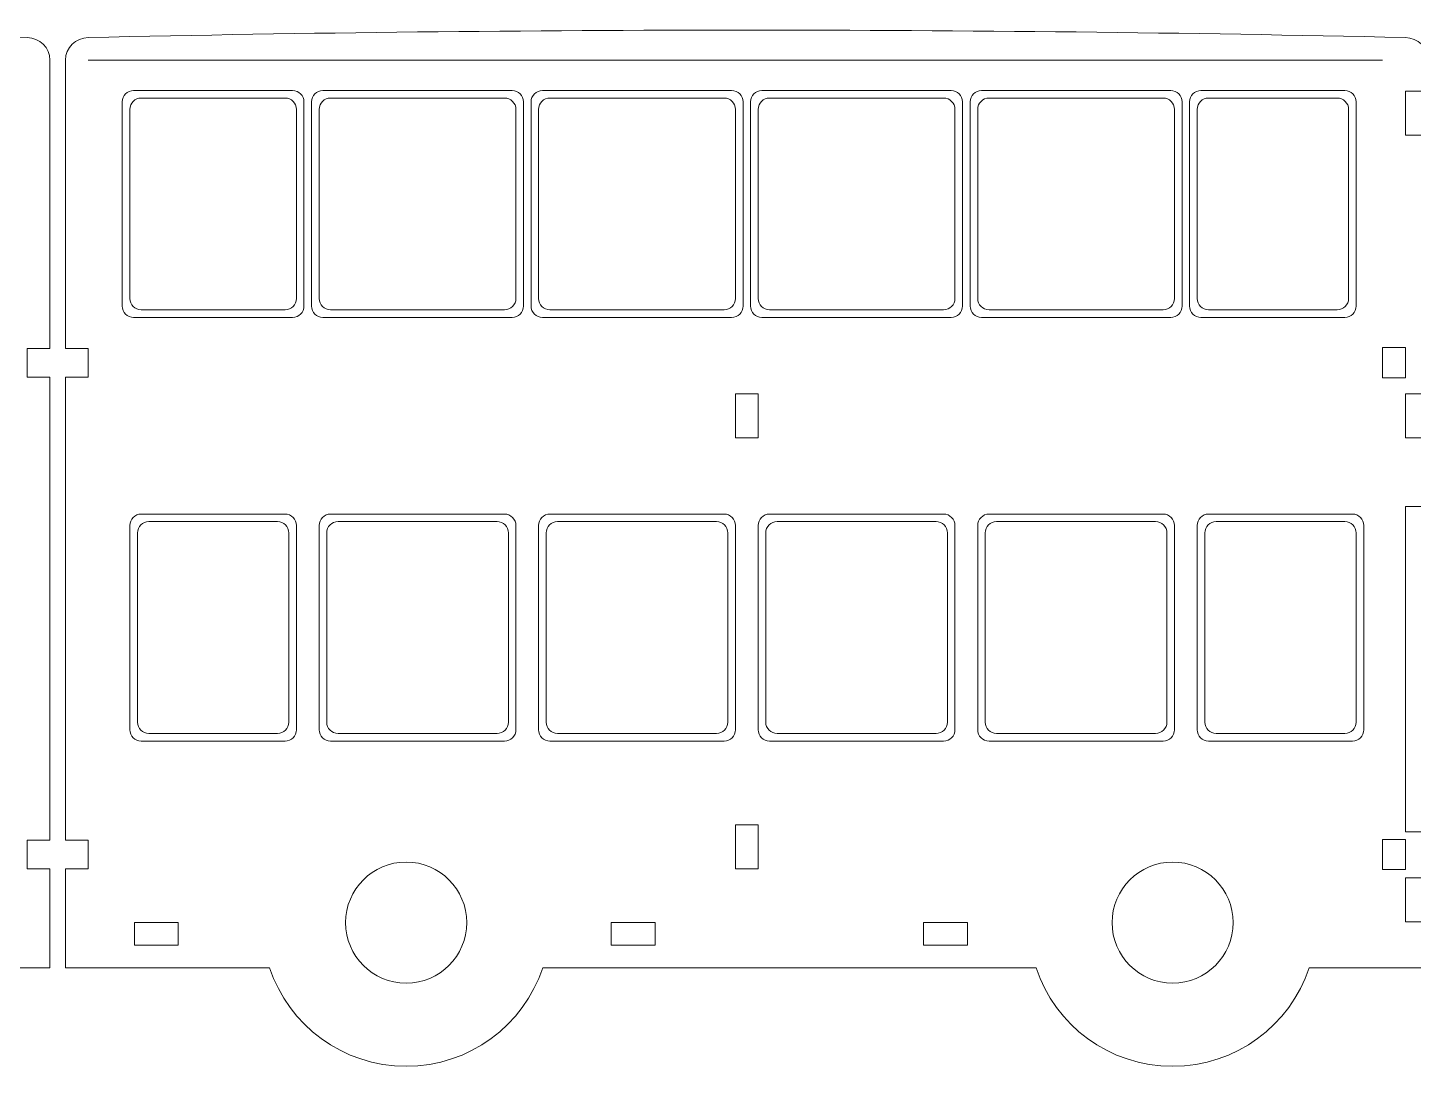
# Model space of a CAD drawing. Header units: centimetres. Extents: x -22.9 to 22.5, y -18.3 to 17.6.
# Drawn here: x -5.12 to 13.18, y -18.26 to -4.53 of the extents above; entities that cross this region are included whole.
import ezdxf

# ---------------------------------------------------------------- set-up
doc = ezdxf.new("R2010")
doc.units = ezdxf.units.CM
doc.header["$MEASUREMENT"] = 0
doc.layers.add('layer 1', color=7, linetype='Continuous')

msp = doc.modelspace()

# ---------------------------------------------------------------- linework, layer by layer
at = {"layer": 'layer 1', "color": 242, "lineweight": 9}
for centre in [(-0.11977, -16.36423), (10.00523, -16.36423)]:
    msp.add_ellipse(centre, major_axis=(0, 0.8), ratio=1, dxfattribs=at)
at = {"layer": 'layer 1', "color": 250, "lineweight": 9}
for points, knots in [([(-22.82631, -9.37426), (-22.82631, -9.37426), (-22.82631, -5.95425), (-22.82631, -5.95425), (-22.82631, -5.95425), (-22.82631, -5.95425), (-22.5263, -5.95425), (-22.5263, -5.95425), (-22.5263, -5.95425), (-22.5263, -5.95425), (-22.5263, -5.37425), (-22.5263, -5.37425), (-22.5263, -5.37425), (-22.5263, -5.37425), (-22.82631, -5.37425), (-22.82631, -5.37425), (-22.82631, -5.37425), (-22.82631, -5.37425), (-22.82631, -4.96425), (-22.82631, -4.96425), (-22.82631, -4.96425), (-22.82631, -4.79925), (-22.69125, -4.66793), (-22.52631, -4.66425), (-22.52631, -4.66425), (-16.72622, -4.53462), (-10.92638, -4.53463), (-5.12631, -4.66425), (-5.12631, -4.66425), (-4.96137, -4.66793), (-4.8263, -4.79929), (-4.8263, -4.96425), (-4.8263, -4.96425), (-4.8263, -4.96425), (-4.8263, -8.77426), (-4.8263, -8.77426), (-4.8263, -8.77426), (-4.8263, -8.77426), (-5.12631, -8.77426), (-5.12631, -8.77426), (-5.12631, -8.77426), (-5.12631, -8.77426), (-5.12631, -9.15426), (-5.12631, -9.15426), (-5.12631, -9.15426), (-5.12631, -9.15426), (-4.8263, -9.15426), (-4.8263, -9.15426), (-4.8263, -9.15426), (-4.8263, -9.15426), (-4.8263, -15.27424), (-4.8263, -15.27424), (-4.8263, -15.27424), (-4.8263, -15.27424), (-5.12631, -15.27424), (-5.12631, -15.27424), (-5.12631, -15.27424), (-5.12631, -15.27424), (-5.12631, -15.65424), (-5.12631, -15.65424), (-5.12631, -15.65424), (-5.12631, -15.65424), (-4.8263, -15.65424), (-4.8263, -15.65424), (-4.8263, -15.65424), (-4.8263, -15.65424), (-4.8263, -16.96424), (-4.8263, -16.96424), (-4.8263, -16.96424), (-4.8263, -16.96424), (-7.52297, -16.96424), (-7.52297, -16.96424), (-7.52297, -16.96424), (-7.77415, -17.71955), (-8.48662, -18.26423), (-9.32629, -18.26423), (-9.32629, -18.26423), (-10.16596, -18.26423), (-10.87843, -17.71955), (-11.12961, -16.96424), (-11.12961, -16.96424), (-11.12961, -16.96424), (-17.64797, -16.96424), (-17.64797, -16.96424), (-17.64797, -16.96424), (-17.89915, -17.71955), (-18.61162, -18.26423), (-19.45129, -18.26423), (-19.45129, -18.26423), (-20.29096, -18.26423), (-21.00343, -17.71955), (-21.25461, -16.96424), (-21.25461, -16.96424), (-21.25461, -16.96424), (-22.82631, -16.96424), (-22.82631, -16.96424), (-22.82631, -16.96424), (-22.8813, -16.96424), (-22.92631, -16.91924), (-22.92631, -16.86424), (-22.92631, -16.86424), (-22.92631, -16.86424), (-22.92631, -16.46424), (-22.92631, -16.46424), (-22.92631, -16.46424), (-22.92631, -16.40924), (-22.88131, -16.35424), (-22.82631, -16.35424), (-22.82631, -16.35424), (-22.82631, -16.35424), (-22.5263, -16.35424), (-22.5263, -16.35424), (-22.5263, -16.35424), (-22.5263, -16.35424), (-22.5263, -15.77424), (-22.5263, -15.77424), (-22.5263, -15.77424), (-22.5263, -15.77424), (-22.82631, -15.77424), (-22.82631, -15.77424), (-22.82631, -15.77424), (-22.8813, -15.77424), (-22.9263, -15.71924), (-22.9263, -15.66424), (-22.9263, -15.66424), (-22.9263, -15.66424), (-22.9263, -15.26424), (-22.9263, -15.26424), (-22.9263, -15.26424), (-22.9263, -15.20924), (-22.8813, -15.16424), (-22.8263, -15.16424), (-22.8263, -15.16424), (-22.8263, -15.16424), (-22.5263, -15.16424), (-22.5263, -15.16424), (-22.5263, -15.16424), (-22.5263, -15.16424), (-22.5263, -10.86426), (-22.5263, -10.86426), (-22.5263, -10.86426), (-22.5263, -10.86426), (-22.82631, -10.86426), (-22.82631, -10.86426), (-22.82631, -10.86426), (-22.82631, -10.86426), (-22.82631, -9.95426), (-22.82631, -9.95426), (-22.82631, -9.95426), (-22.82631, -9.95426), (-22.5263, -9.95426), (-22.5263, -9.95426), (-22.5263, -9.95426), (-22.5263, -9.95426), (-22.5263, -9.37426), (-22.5263, -9.37426), (-22.5263, -9.37426), (-22.5263, -9.37426), (-22.82631, -9.37426), (-22.82631, -9.37426)], [0, 0, 0, 0, 0.02439024, 0.02439024, 0.02439024, 0.02439024, 0.04878049, 0.04878049, 0.04878049, 0.04878049, 0.07317073, 0.07317073, 0.07317073, 0.07317073, 0.09756098, 0.09756098, 0.09756098, 0.09756098, 0.12195122, 0.12195122, 0.12195122, 0.12195122, 0.14634146, 0.14634146, 0.14634146, 0.14634146, 0.17073171, 0.17073171, 0.17073171, 0.17073171, 0.19512195, 0.19512195, 0.19512195, 0.19512195, 0.2195122, 0.2195122, 0.2195122, 0.2195122, 0.24390244, 0.24390244, 0.24390244, 0.24390244, 0.26829268, 0.26829268, 0.26829268, 0.26829268, 0.29268293, 0.29268293, 0.29268293, 0.29268293, 0.31707317, 0.31707317, 0.31707317, 0.31707317, 0.34146341, 0.34146341, 0.34146341, 0.34146341, 0.36585366, 0.36585366, 0.36585366, 0.36585366, 0.3902439, 0.3902439, 0.3902439, 0.3902439, 0.41463415, 0.41463415, 0.41463415, 0.41463415, 0.43902439, 0.43902439, 0.43902439, 0.43902439, 0.46341463, 0.46341463, 0.46341463, 0.46341463, 0.48780488, 0.48780488, 0.48780488, 0.48780488, 0.51219512, 0.51219512, 0.51219512, 0.51219512, 0.53658537, 0.53658537, 0.53658537, 0.53658537, 0.56097561, 0.56097561, 0.56097561, 0.56097561, 0.58536585, 0.58536585, 0.58536585, 0.58536585, 0.6097561, 0.6097561, 0.6097561, 0.6097561, 0.63414634, 0.63414634, 0.63414634, 0.63414634, 0.65853659, 0.65853659, 0.65853659, 0.65853659, 0.68292683, 0.68292683, 0.68292683, 0.68292683, 0.70731707, 0.70731707, 0.70731707, 0.70731707, 0.73170732, 0.73170732, 0.73170732, 0.73170732, 0.75609756, 0.75609756, 0.75609756, 0.75609756, 0.7804878, 0.7804878, 0.7804878, 0.7804878, 0.80487805, 0.80487805, 0.80487805, 0.80487805, 0.82926829, 0.82926829, 0.82926829, 0.82926829, 0.85365854, 0.85365854, 0.85365854, 0.85365854, 0.87804878, 0.87804878, 0.87804878, 0.87804878, 0.90243902, 0.90243902, 0.90243902, 0.90243902, 0.92682927, 0.92682927, 0.92682927, 0.92682927, 0.95121951, 0.95121951, 0.95121951, 0.95121951, 1, 1, 1, 1]), ([(13.38025, -9.37426), (13.38025, -9.37426), (13.38025, -5.95425), (13.38025, -5.95425), (13.38025, -5.95425), (13.38025, -5.95425), (13.08024, -5.95425), (13.08024, -5.95425), (13.08024, -5.95425), (13.08024, -5.95425), (13.08024, -5.37425), (13.08024, -5.37425), (13.08024, -5.37425), (13.08024, -5.37425), (13.38025, -5.37425), (13.38025, -5.37425), (13.38025, -5.37425), (13.38025, -5.37425), (13.38025, -4.96425), (13.38025, -4.96425), (13.38025, -4.96425), (13.38025, -4.79925), (13.24519, -4.66793), (13.08025, -4.66425), (13.08025, -4.66425), (7.28016, -4.53462), (1.48032, -4.53463), (-4.31975, -4.66425), (-4.31975, -4.66425), (-4.48469, -4.66793), (-4.61976, -4.79929), (-4.61976, -4.96425), (-4.61976, -4.96425), (-4.61976, -4.96425), (-4.61976, -8.77426), (-4.61976, -8.77426), (-4.61976, -8.77426), (-4.61976, -8.77426), (-4.31975, -8.77426), (-4.31975, -8.77426), (-4.31975, -8.77426), (-4.31975, -8.77426), (-4.31975, -9.15426), (-4.31975, -9.15426), (-4.31975, -9.15426), (-4.31975, -9.15426), (-4.61976, -9.15426), (-4.61976, -9.15426), (-4.61976, -9.15426), (-4.61976, -9.15426), (-4.61976, -15.27424), (-4.61976, -15.27424), (-4.61976, -15.27424), (-4.61976, -15.27424), (-4.31975, -15.27424), (-4.31975, -15.27424), (-4.31975, -15.27424), (-4.31975, -15.27424), (-4.31975, -15.65424), (-4.31975, -15.65424), (-4.31975, -15.65424), (-4.31975, -15.65424), (-4.61976, -15.65424), (-4.61976, -15.65424), (-4.61976, -15.65424), (-4.61976, -15.65424), (-4.61976, -16.96424), (-4.61976, -16.96424), (-4.61976, -16.96424), (-4.61976, -16.96424), (-1.92309, -16.96424), (-1.92309, -16.96424), (-1.92309, -16.96424), (-1.67191, -17.71955), (-0.95944, -18.26423), (-0.11977, -18.26423), (-0.11977, -18.26423), (0.7199, -18.26423), (1.43237, -17.71955), (1.68355, -16.96424), (1.68355, -16.96424), (1.68355, -16.96424), (8.20191, -16.96424), (8.20191, -16.96424), (8.20191, -16.96424), (8.45309, -17.71955), (9.16556, -18.26423), (10.00523, -18.26423), (10.00523, -18.26423), (10.8449, -18.26423), (11.55737, -17.71955), (11.80855, -16.96424), (11.80855, -16.96424), (11.80855, -16.96424), (13.38025, -16.96424), (13.38025, -16.96424), (13.38025, -16.96424), (13.43524, -16.96424), (13.48025, -16.91924), (13.48025, -16.86424), (13.48025, -16.86424), (13.48025, -16.86424), (13.48025, -16.46424), (13.48025, -16.46424), (13.48025, -16.46424), (13.48025, -16.40924), (13.43525, -16.35424), (13.38025, -16.35424), (13.38025, -16.35424), (13.38025, -16.35424), (13.08024, -16.35424), (13.08024, -16.35424), (13.08024, -16.35424), (13.08024, -16.35424), (13.08024, -15.77424), (13.08024, -15.77424), (13.08024, -15.77424), (13.08024, -15.77424), (13.38025, -15.77424), (13.38025, -15.77424), (13.38025, -15.77424), (13.43524, -15.77424), (13.48024, -15.71924), (13.48024, -15.66424), (13.48024, -15.66424), (13.48024, -15.66424), (13.48024, -15.26424), (13.48024, -15.26424), (13.48024, -15.26424), (13.48024, -15.20924), (13.43524, -15.16424), (13.38024, -15.16424), (13.38024, -15.16424), (13.38024, -15.16424), (13.08024, -15.16424), (13.08024, -15.16424), (13.08024, -15.16424), (13.08024, -15.16424), (13.08024, -10.86426), (13.08024, -10.86426), (13.08024, -10.86426), (13.08024, -10.86426), (13.38025, -10.86426), (13.38025, -10.86426), (13.38025, -10.86426), (13.38025, -10.86426), (13.38025, -9.95426), (13.38025, -9.95426), (13.38025, -9.95426), (13.38025, -9.95426), (13.08024, -9.95426), (13.08024, -9.95426), (13.08024, -9.95426), (13.08024, -9.95426), (13.08024, -9.37426), (13.08024, -9.37426), (13.08024, -9.37426), (13.08024, -9.37426), (13.38025, -9.37426), (13.38025, -9.37426)], [0, 0, 0, 0, 0.02439024, 0.02439024, 0.02439024, 0.02439024, 0.04878049, 0.04878049, 0.04878049, 0.04878049, 0.07317073, 0.07317073, 0.07317073, 0.07317073, 0.09756098, 0.09756098, 0.09756098, 0.09756098, 0.12195122, 0.12195122, 0.12195122, 0.12195122, 0.14634146, 0.14634146, 0.14634146, 0.14634146, 0.17073171, 0.17073171, 0.17073171, 0.17073171, 0.19512195, 0.19512195, 0.19512195, 0.19512195, 0.2195122, 0.2195122, 0.2195122, 0.2195122, 0.24390244, 0.24390244, 0.24390244, 0.24390244, 0.26829268, 0.26829268, 0.26829268, 0.26829268, 0.29268293, 0.29268293, 0.29268293, 0.29268293, 0.31707317, 0.31707317, 0.31707317, 0.31707317, 0.34146341, 0.34146341, 0.34146341, 0.34146341, 0.36585366, 0.36585366, 0.36585366, 0.36585366, 0.3902439, 0.3902439, 0.3902439, 0.3902439, 0.41463415, 0.41463415, 0.41463415, 0.41463415, 0.43902439, 0.43902439, 0.43902439, 0.43902439, 0.46341463, 0.46341463, 0.46341463, 0.46341463, 0.48780488, 0.48780488, 0.48780488, 0.48780488, 0.51219512, 0.51219512, 0.51219512, 0.51219512, 0.53658537, 0.53658537, 0.53658537, 0.53658537, 0.56097561, 0.56097561, 0.56097561, 0.56097561, 0.58536585, 0.58536585, 0.58536585, 0.58536585, 0.6097561, 0.6097561, 0.6097561, 0.6097561, 0.63414634, 0.63414634, 0.63414634, 0.63414634, 0.65853659, 0.65853659, 0.65853659, 0.65853659, 0.68292683, 0.68292683, 0.68292683, 0.68292683, 0.70731707, 0.70731707, 0.70731707, 0.70731707, 0.73170732, 0.73170732, 0.73170732, 0.73170732, 0.75609756, 0.75609756, 0.75609756, 0.75609756, 0.7804878, 0.7804878, 0.7804878, 0.7804878, 0.80487805, 0.80487805, 0.80487805, 0.80487805, 0.82926829, 0.82926829, 0.82926829, 0.82926829, 0.85365854, 0.85365854, 0.85365854, 0.85365854, 0.87804878, 0.87804878, 0.87804878, 0.87804878, 0.90243902, 0.90243902, 0.90243902, 0.90243902, 0.92682927, 0.92682927, 0.92682927, 0.92682927, 0.95121951, 0.95121951, 0.95121951, 0.95121951, 1, 1, 1, 1]), ([(-1.71971, -5.46426), (-1.71971, -5.46426), (-3.6197, -5.46426), (-3.6197, -5.46426), (-3.6197, -5.46426), (-3.7022, -5.46426), (-3.7697, -5.53176), (-3.7697, -5.61426), (-3.7697, -5.61426), (-3.7697, -5.61426), (-3.7697, -8.11425), (-3.7697, -8.11425), (-3.7697, -8.11425), (-3.7697, -8.19675), (-3.7022, -8.26425), (-3.6197, -8.26425), (-3.6197, -8.26425), (-3.6197, -8.26425), (-1.71971, -8.26425), (-1.71971, -8.26425), (-1.71971, -8.26425), (-1.63721, -8.26425), (-1.56971, -8.19675), (-1.56971, -8.11425), (-1.56971, -8.11425), (-1.56971, -8.11425), (-1.56971, -5.61426), (-1.56971, -5.61426), (-1.56971, -5.61426), (-1.56971, -5.53176), (-1.63721, -5.46426), (-1.71971, -5.46426)], [0, 0, 0, 0, 0.11111111, 0.11111111, 0.11111111, 0.11111111, 0.22222222, 0.22222222, 0.22222222, 0.22222222, 0.33333333, 0.33333333, 0.33333333, 0.33333333, 0.44444444, 0.44444444, 0.44444444, 0.44444444, 0.55555556, 0.55555556, 0.55555556, 0.55555556, 0.66666667, 0.66666667, 0.66666667, 0.66666667, 0.77777778, 0.77777778, 0.77777778, 0.77777778, 1, 1, 1, 1]), ([(1.18025, -5.46426), (1.18025, -5.46426), (-1.1197, -5.46426), (-1.1197, -5.46426), (-1.1197, -5.46426), (-1.2022, -5.46426), (-1.2697, -5.53176), (-1.2697, -5.61426), (-1.2697, -5.61426), (-1.2697, -5.61426), (-1.2697, -8.11425), (-1.2697, -8.11425), (-1.2697, -8.11425), (-1.2697, -8.19675), (-1.2022, -8.26425), (-1.1197, -8.26425), (-1.1197, -8.26425), (-1.1197, -8.26425), (1.18025, -8.26425), (1.18025, -8.26425), (1.18025, -8.26425), (1.26275, -8.26425), (1.33025, -8.19675), (1.33025, -8.11425), (1.33025, -8.11425), (1.33025, -8.11425), (1.33025, -5.61426), (1.33025, -5.61426), (1.33025, -5.61426), (1.33025, -5.53176), (1.26275, -5.46426), (1.18025, -5.46426)], [0, 0, 0, 0, 0.11111111, 0.11111111, 0.11111111, 0.11111111, 0.22222222, 0.22222222, 0.22222222, 0.22222222, 0.33333333, 0.33333333, 0.33333333, 0.33333333, 0.44444444, 0.44444444, 0.44444444, 0.44444444, 0.55555556, 0.55555556, 0.55555556, 0.55555556, 0.66666667, 0.66666667, 0.66666667, 0.66666667, 0.77777778, 0.77777778, 0.77777778, 0.77777778, 1, 1, 1, 1]), ([(4.08021, -5.46426), (4.08021, -5.46426), (1.78026, -5.46426), (1.78026, -5.46426), (1.78026, -5.46426), (1.69776, -5.46426), (1.63026, -5.53176), (1.63026, -5.61426), (1.63026, -5.61426), (1.63026, -5.61426), (1.63026, -8.11425), (1.63026, -8.11425), (1.63026, -8.11425), (1.63026, -8.19675), (1.69776, -8.26425), (1.78026, -8.26425), (1.78026, -8.26425), (1.78026, -8.26425), (4.08021, -8.26425), (4.08021, -8.26425), (4.08021, -8.26425), (4.16271, -8.26425), (4.23021, -8.19675), (4.23021, -8.11425), (4.23021, -8.11425), (4.23021, -8.11425), (4.23021, -5.61426), (4.23021, -5.61426), (4.23021, -5.61426), (4.23021, -5.53176), (4.16271, -5.46426), (4.08021, -5.46426)], [0, 0, 0, 0, 0.11111111, 0.11111111, 0.11111111, 0.11111111, 0.22222222, 0.22222222, 0.22222222, 0.22222222, 0.33333333, 0.33333333, 0.33333333, 0.33333333, 0.44444444, 0.44444444, 0.44444444, 0.44444444, 0.55555556, 0.55555556, 0.55555556, 0.55555556, 0.66666667, 0.66666667, 0.66666667, 0.66666667, 0.77777778, 0.77777778, 0.77777778, 0.77777778, 1, 1, 1, 1]), ([(6.98017, -5.46426), (6.98017, -5.46426), (4.68022, -5.46426), (4.68022, -5.46426), (4.68022, -5.46426), (4.59772, -5.46426), (4.53022, -5.53176), (4.53022, -5.61426), (4.53022, -5.61426), (4.53022, -5.61426), (4.53022, -8.11425), (4.53022, -8.11425), (4.53022, -8.11425), (4.53022, -8.19675), (4.59772, -8.26425), (4.68022, -8.26425), (4.68022, -8.26425), (4.68022, -8.26425), (6.98017, -8.26425), (6.98017, -8.26425), (6.98017, -8.26425), (7.06267, -8.26425), (7.13017, -8.19675), (7.13017, -8.11425), (7.13017, -8.11425), (7.13017, -8.11425), (7.13017, -5.61426), (7.13017, -5.61426), (7.13017, -5.61426), (7.13017, -5.53176), (7.06267, -5.46426), (6.98017, -5.46426)], [0, 0, 0, 0, 0.11111111, 0.11111111, 0.11111111, 0.11111111, 0.22222222, 0.22222222, 0.22222222, 0.22222222, 0.33333333, 0.33333333, 0.33333333, 0.33333333, 0.44444444, 0.44444444, 0.44444444, 0.44444444, 0.55555556, 0.55555556, 0.55555556, 0.55555556, 0.66666667, 0.66666667, 0.66666667, 0.66666667, 0.77777778, 0.77777778, 0.77777778, 0.77777778, 1, 1, 1, 1]), ([(9.88013, -5.46426), (9.88013, -5.46426), (7.58018, -5.46426), (7.58018, -5.46426), (7.58018, -5.46426), (7.49768, -5.46426), (7.43018, -5.53176), (7.43018, -5.61426), (7.43018, -5.61426), (7.43018, -5.61426), (7.43018, -8.11425), (7.43018, -8.11425), (7.43018, -8.11425), (7.43018, -8.19675), (7.49768, -8.26425), (7.58018, -8.26425), (7.58018, -8.26425), (7.58018, -8.26425), (9.88013, -8.26425), (9.88013, -8.26425), (9.88013, -8.26425), (9.96263, -8.26425), (10.03013, -8.19675), (10.03013, -8.11425), (10.03013, -8.11425), (10.03013, -8.11425), (10.03013, -5.61426), (10.03013, -5.61426), (10.03013, -5.61426), (10.03013, -5.53176), (9.96263, -5.46426), (9.88013, -5.46426)], [0, 0, 0, 0, 0.11111111, 0.11111111, 0.11111111, 0.11111111, 0.22222222, 0.22222222, 0.22222222, 0.22222222, 0.33333333, 0.33333333, 0.33333333, 0.33333333, 0.44444444, 0.44444444, 0.44444444, 0.44444444, 0.55555556, 0.55555556, 0.55555556, 0.55555556, 0.66666667, 0.66666667, 0.66666667, 0.66666667, 0.77777778, 0.77777778, 0.77777778, 0.77777778, 1, 1, 1, 1]), ([(10.48015, -5.46426), (10.48015, -5.46426), (12.18014, -5.46426), (12.18014, -5.46426), (12.18014, -5.46426), (12.26264, -5.46426), (12.33014, -5.53176), (12.33014, -5.61426), (12.33014, -5.61426), (12.33014, -5.61426), (12.33014, -8.11425), (12.33014, -8.11425), (12.33014, -8.11425), (12.33014, -8.19675), (12.26264, -8.26425), (12.18014, -8.26425), (12.18014, -8.26425), (12.18014, -8.26425), (10.48015, -8.26425), (10.48015, -8.26425), (10.48015, -8.26425), (10.39765, -8.26425), (10.33015, -8.19675), (10.33015, -8.11425), (10.33015, -8.11425), (10.33015, -8.11425), (10.33015, -5.61426), (10.33015, -5.61426), (10.33015, -5.61426), (10.33015, -5.53176), (10.39765, -5.46426), (10.48015, -5.46426)], [0, 0, 0, 0, 0.11111111, 0.11111111, 0.11111111, 0.11111111, 0.22222222, 0.22222222, 0.22222222, 0.22222222, 0.33333333, 0.33333333, 0.33333333, 0.33333333, 0.44444444, 0.44444444, 0.44444444, 0.44444444, 0.55555556, 0.55555556, 0.55555556, 0.55555556, 0.66666667, 0.66666667, 0.66666667, 0.66666667, 0.77777778, 0.77777778, 0.77777778, 0.77777778, 1, 1, 1, 1]), ([(13.08024, -9.16426), (13.08024, -9.16426), (13.08024, -8.76426), (13.08024, -8.76426), (13.08024, -8.76426), (13.08024, -8.76426), (12.78023, -8.76426), (12.78023, -8.76426), (12.78023, -8.76426), (12.78023, -8.76426), (12.78023, -9.16426), (12.78023, -9.16426), (12.78023, -9.16426), (12.78023, -9.16426), (13.08024, -9.16426), (13.08024, -9.16426)], [0, 0, 0, 0, 0.2, 0.2, 0.2, 0.2, 0.4, 0.4, 0.4, 0.4, 0.6, 0.6, 0.6, 0.6, 1, 1, 1, 1]), ([(4.53024, -9.95426), (4.53024, -9.95426), (4.53024, -9.37426), (4.53024, -9.37426), (4.53024, -9.37426), (4.53024, -9.37426), (4.23023, -9.37426), (4.23023, -9.37426), (4.23023, -9.37426), (4.23023, -9.37426), (4.23023, -9.95426), (4.23023, -9.95426), (4.23023, -9.95426), (4.23023, -9.95426), (4.53024, -9.95426), (4.53024, -9.95426)], [0, 0, 0, 0, 0.2, 0.2, 0.2, 0.2, 0.4, 0.4, 0.4, 0.4, 0.6, 0.6, 0.6, 0.6, 1, 1, 1, 1]), ([(10.48023, -10.96426), (10.48023, -10.96426), (12.38024, -10.96426), (12.38024, -10.96426), (12.38024, -10.96426), (12.46274, -10.96426), (12.53024, -11.03176), (12.53024, -11.11426), (12.53024, -11.11426), (12.53024, -11.11426), (12.53024, -13.81424), (12.53024, -13.81424), (12.53024, -13.81424), (12.53024, -13.89674), (12.46274, -13.96424), (12.38024, -13.96424), (12.38024, -13.96424), (12.38024, -13.96424), (10.48023, -13.96424), (10.48023, -13.96424), (10.48023, -13.96424), (10.39773, -13.96424), (10.33023, -13.89674), (10.33023, -13.81424), (10.33023, -13.81424), (10.33023, -13.81424), (10.33023, -11.11426), (10.33023, -11.11426), (10.33023, -11.11426), (10.33023, -11.03176), (10.39773, -10.96426), (10.48023, -10.96426)], [0, 0, 0, 0, 0.11111111, 0.11111111, 0.11111111, 0.11111111, 0.22222222, 0.22222222, 0.22222222, 0.22222222, 0.33333333, 0.33333333, 0.33333333, 0.33333333, 0.44444444, 0.44444444, 0.44444444, 0.44444444, 0.55555556, 0.55555556, 0.55555556, 0.55555556, 0.66666667, 0.66666667, 0.66666667, 0.66666667, 0.77777778, 0.77777778, 0.77777778, 0.77777778, 1, 1, 1, 1]), ([(-3.51975, -11.06426), (-3.51975, -11.06426), (-1.81975, -11.06426), (-1.81975, -11.06426), (-1.81975, -11.06426), (-1.73725, -11.06426), (-1.66975, -11.13176), (-1.66975, -11.21426), (-1.66975, -11.21426), (-1.66975, -11.21426), (-1.66975, -13.71424), (-1.66975, -13.71424), (-1.66975, -13.71424), (-1.66975, -13.79674), (-1.73725, -13.86424), (-1.81975, -13.86424), (-1.81975, -13.86424), (-1.81975, -13.86424), (-3.51975, -13.86424), (-3.51975, -13.86424), (-3.51975, -13.86424), (-3.60225, -13.86424), (-3.66975, -13.79674), (-3.66975, -13.71424), (-3.66975, -13.71424), (-3.66975, -13.71424), (-3.66975, -11.21426), (-3.66975, -11.21426), (-3.66975, -11.21426), (-3.66975, -11.13176), (-3.60225, -11.06426), (-3.51975, -11.06426)], [0, 0, 0, 0, 0.11111111, 0.11111111, 0.11111111, 0.11111111, 0.22222222, 0.22222222, 0.22222222, 0.22222222, 0.33333333, 0.33333333, 0.33333333, 0.33333333, 0.44444444, 0.44444444, 0.44444444, 0.44444444, 0.55555556, 0.55555556, 0.55555556, 0.55555556, 0.66666667, 0.66666667, 0.66666667, 0.66666667, 0.77777778, 0.77777778, 0.77777778, 0.77777778, 1, 1, 1, 1]), ([(1.08025, -11.06426), (1.08025, -11.06426), (-1.01976, -11.06426), (-1.01976, -11.06426), (-1.01976, -11.06426), (-1.10226, -11.06426), (-1.16976, -11.13176), (-1.16976, -11.21426), (-1.16976, -11.21426), (-1.16976, -11.21426), (-1.16976, -13.71424), (-1.16976, -13.71424), (-1.16976, -13.71424), (-1.16976, -13.79674), (-1.10226, -13.86424), (-1.01976, -13.86424), (-1.01976, -13.86424), (-1.01976, -13.86424), (1.08025, -13.86424), (1.08025, -13.86424), (1.08025, -13.86424), (1.16275, -13.86424), (1.23025, -13.79674), (1.23025, -13.71424), (1.23025, -13.71424), (1.23025, -13.71424), (1.23025, -11.21426), (1.23025, -11.21426), (1.23025, -11.21426), (1.23025, -11.13176), (1.16275, -11.06426), (1.08025, -11.06426)], [0, 0, 0, 0, 0.11111111, 0.11111111, 0.11111111, 0.11111111, 0.22222222, 0.22222222, 0.22222222, 0.22222222, 0.33333333, 0.33333333, 0.33333333, 0.33333333, 0.44444444, 0.44444444, 0.44444444, 0.44444444, 0.55555556, 0.55555556, 0.55555556, 0.55555556, 0.66666667, 0.66666667, 0.66666667, 0.66666667, 0.77777778, 0.77777778, 0.77777778, 0.77777778, 1, 1, 1, 1]), ([(3.98024, -11.06426), (3.98024, -11.06426), (1.88024, -11.06426), (1.88024, -11.06426), (1.88024, -11.06426), (1.79774, -11.06426), (1.73024, -11.13176), (1.73024, -11.21426), (1.73024, -11.21426), (1.73024, -11.21426), (1.73024, -13.71425), (1.73024, -13.71425), (1.73024, -13.71425), (1.73024, -13.79675), (1.79774, -13.86425), (1.88024, -13.86425), (1.88024, -13.86425), (1.88024, -13.86425), (3.98024, -13.86425), (3.98024, -13.86425), (3.98024, -13.86425), (4.06274, -13.86425), (4.13024, -13.79675), (4.13024, -13.71425), (4.13024, -13.71425), (4.13024, -13.71425), (4.13024, -11.21426), (4.13024, -11.21426), (4.13024, -11.21426), (4.13024, -11.13176), (4.06274, -11.06426), (3.98024, -11.06426)], [0, 0, 0, 0, 0.11111111, 0.11111111, 0.11111111, 0.11111111, 0.22222222, 0.22222222, 0.22222222, 0.22222222, 0.33333333, 0.33333333, 0.33333333, 0.33333333, 0.44444444, 0.44444444, 0.44444444, 0.44444444, 0.55555556, 0.55555556, 0.55555556, 0.55555556, 0.66666667, 0.66666667, 0.66666667, 0.66666667, 0.77777778, 0.77777778, 0.77777778, 0.77777778, 1, 1, 1, 1]), ([(4.78024, -11.06426), (4.78024, -11.06426), (6.88024, -11.06426), (6.88024, -11.06426), (6.88024, -11.06426), (6.96274, -11.06426), (7.03024, -11.13176), (7.03024, -11.21426), (7.03024, -11.21426), (7.03024, -11.21426), (7.03024, -13.71424), (7.03024, -13.71424), (7.03024, -13.71424), (7.03024, -13.79674), (6.96274, -13.86424), (6.88024, -13.86424), (6.88024, -13.86424), (6.88024, -13.86424), (4.78024, -13.86424), (4.78024, -13.86424), (4.78024, -13.86424), (4.69774, -13.86424), (4.63024, -13.79674), (4.63024, -13.71424), (4.63024, -13.71424), (4.63024, -13.71424), (4.63024, -11.21426), (4.63024, -11.21426), (4.63024, -11.21426), (4.63024, -11.13176), (4.69774, -11.06426), (4.78024, -11.06426)], [0, 0, 0, 0, 0.11111111, 0.11111111, 0.11111111, 0.11111111, 0.22222222, 0.22222222, 0.22222222, 0.22222222, 0.33333333, 0.33333333, 0.33333333, 0.33333333, 0.44444444, 0.44444444, 0.44444444, 0.44444444, 0.55555556, 0.55555556, 0.55555556, 0.55555556, 0.66666667, 0.66666667, 0.66666667, 0.66666667, 0.77777778, 0.77777778, 0.77777778, 0.77777778, 1, 1, 1, 1]), ([(9.78024, -11.06426), (9.78024, -11.06426), (7.68024, -11.06426), (7.68024, -11.06426), (7.68024, -11.06426), (7.59774, -11.06426), (7.53024, -11.13176), (7.53024, -11.21426), (7.53024, -11.21426), (7.53024, -11.21426), (7.53024, -13.71424), (7.53024, -13.71424), (7.53024, -13.71424), (7.53024, -13.79674), (7.59774, -13.86424), (7.68024, -13.86424), (7.68024, -13.86424), (7.68024, -13.86424), (9.78024, -13.86424), (9.78024, -13.86424), (9.78024, -13.86424), (9.86274, -13.86424), (9.93024, -13.79674), (9.93024, -13.71424), (9.93024, -13.71424), (9.93024, -13.71424), (9.93024, -11.21426), (9.93024, -11.21426), (9.93024, -11.21426), (9.93024, -11.13176), (9.86274, -11.06426), (9.78024, -11.06426)], [0, 0, 0, 0, 0.11111111, 0.11111111, 0.11111111, 0.11111111, 0.22222222, 0.22222222, 0.22222222, 0.22222222, 0.33333333, 0.33333333, 0.33333333, 0.33333333, 0.44444444, 0.44444444, 0.44444444, 0.44444444, 0.55555556, 0.55555556, 0.55555556, 0.55555556, 0.66666667, 0.66666667, 0.66666667, 0.66666667, 0.77777778, 0.77777778, 0.77777778, 0.77777778, 1, 1, 1, 1]), ([(12.28024, -11.06426), (12.28024, -11.06426), (10.58023, -11.06426), (10.58023, -11.06426), (10.58023, -11.06426), (10.49773, -11.06426), (10.43023, -11.13176), (10.43023, -11.21426), (10.43023, -11.21426), (10.43023, -11.21426), (10.43023, -13.71424), (10.43023, -13.71424), (10.43023, -13.71424), (10.43023, -13.79674), (10.49773, -13.86424), (10.58023, -13.86424), (10.58023, -13.86424), (10.58023, -13.86424), (12.28024, -13.86424), (12.28024, -13.86424), (12.28024, -13.86424), (12.36274, -13.86424), (12.43024, -13.79674), (12.43024, -13.71424), (12.43024, -13.71424), (12.43024, -13.71424), (12.43024, -11.21426), (12.43024, -11.21426), (12.43024, -11.21426), (12.43024, -11.13176), (12.36274, -11.06426), (12.28024, -11.06426)], [0, 0, 0, 0, 0.11111111, 0.11111111, 0.11111111, 0.11111111, 0.22222222, 0.22222222, 0.22222222, 0.22222222, 0.33333333, 0.33333333, 0.33333333, 0.33333333, 0.44444444, 0.44444444, 0.44444444, 0.44444444, 0.55555556, 0.55555556, 0.55555556, 0.55555556, 0.66666667, 0.66666667, 0.66666667, 0.66666667, 0.77777778, 0.77777778, 0.77777778, 0.77777778, 1, 1, 1, 1]), ([(4.53024, -15.65425), (4.53024, -15.65425), (4.53024, -15.07425), (4.53024, -15.07425), (4.53024, -15.07425), (4.53024, -15.07425), (4.23023, -15.07425), (4.23023, -15.07425), (4.23023, -15.07425), (4.23023, -15.07425), (4.23023, -15.65425), (4.23023, -15.65425), (4.23023, -15.65425), (4.23023, -15.65425), (4.53024, -15.65425), (4.53024, -15.65425)], [0, 0, 0, 0, 0.2, 0.2, 0.2, 0.2, 0.4, 0.4, 0.4, 0.4, 0.6, 0.6, 0.6, 0.6, 1, 1, 1, 1]), ([(13.08024, -15.66424), (13.08024, -15.66424), (13.08024, -15.26424), (13.08024, -15.26424), (13.08024, -15.26424), (13.08024, -15.26424), (12.78023, -15.26424), (12.78023, -15.26424), (12.78023, -15.26424), (12.78023, -15.26424), (12.78023, -15.66424), (12.78023, -15.66424), (12.78023, -15.66424), (12.78023, -15.66424), (13.08024, -15.66424), (13.08024, -15.66424)], [0, 0, 0, 0, 0.2, 0.2, 0.2, 0.2, 0.4, 0.4, 0.4, 0.4, 0.6, 0.6, 0.6, 0.6, 1, 1, 1, 1]), ([(-3.12976, -16.36424), (-3.12976, -16.36424), (-3.70976, -16.36424), (-3.70976, -16.36424), (-3.70976, -16.36424), (-3.70976, -16.36424), (-3.70976, -16.66425), (-3.70976, -16.66425), (-3.70976, -16.66425), (-3.70976, -16.66425), (-3.12976, -16.66425), (-3.12976, -16.66425), (-3.12976, -16.66425), (-3.12976, -16.66425), (-3.12976, -16.36424), (-3.12976, -16.36424)], [0, 0, 0, 0, 0.2, 0.2, 0.2, 0.2, 0.4, 0.4, 0.4, 0.4, 0.6, 0.6, 0.6, 0.6, 1, 1, 1, 1]), ([(3.17024, -16.36424), (3.17024, -16.36424), (2.59024, -16.36424), (2.59024, -16.36424), (2.59024, -16.36424), (2.59024, -16.36424), (2.59024, -16.66425), (2.59024, -16.66425), (2.59024, -16.66425), (2.59024, -16.66425), (3.17024, -16.66425), (3.17024, -16.66425), (3.17024, -16.66425), (3.17024, -16.66425), (3.17024, -16.36424), (3.17024, -16.36424)], [0, 0, 0, 0, 0.2, 0.2, 0.2, 0.2, 0.4, 0.4, 0.4, 0.4, 0.6, 0.6, 0.6, 0.6, 1, 1, 1, 1]), ([(7.29524, -16.36424), (7.29524, -16.36424), (6.71524, -16.36424), (6.71524, -16.36424), (6.71524, -16.36424), (6.71524, -16.36424), (6.71524, -16.66425), (6.71524, -16.66425), (6.71524, -16.66425), (6.71524, -16.66425), (7.29524, -16.66425), (7.29524, -16.66425), (7.29524, -16.66425), (7.29524, -16.66425), (7.29524, -16.36424), (7.29524, -16.36424)], [0, 0, 0, 0, 0.2, 0.2, 0.2, 0.2, 0.4, 0.4, 0.4, 0.4, 0.6, 0.6, 0.6, 0.6, 1, 1, 1, 1])]:
    msp.add_open_spline(points, degree=3, knots=knots, dxfattribs=at)
at = {"layer": 'layer 1', "color": 242, "lineweight": 9}
msp.add_open_spline([(-4.31976, -4.96425), (-4.31976, -4.96425), (12.78023, -4.96425), (12.78023, -4.96425)], degree=3, dxfattribs=at)
for points in [[(-3.71971, -5.36426), (-3.71971, -5.36426), (-1.6197, -5.36426), (-1.6197, -5.36426), (-1.6197, -5.36426), (-1.5372, -5.36426), (-1.4697, -5.43176), (-1.4697, -5.51426), (-1.4697, -5.51426), (-1.4697, -5.51426), (-1.4697, -8.21425), (-1.4697, -8.21425), (-1.4697, -8.21425), (-1.4697, -8.29675), (-1.5372, -8.36425), (-1.6197, -8.36425), (-1.6197, -8.36425), (-1.6197, -8.36425), (-3.71971, -8.36425), (-3.71971, -8.36425), (-3.71971, -8.36425), (-3.80221, -8.36425), (-3.86971, -8.29675), (-3.86971, -8.21425), (-3.86971, -8.21425), (-3.86971, -8.21425), (-3.86971, -5.51426), (-3.86971, -5.51426), (-3.86971, -5.51426), (-3.86971, -5.43176), (-3.80221, -5.36426), (-3.71971, -5.36426)], [(-1.21972, -5.36426), (-1.21972, -5.36426), (1.28027, -5.36426), (1.28027, -5.36426), (1.28027, -5.36426), (1.36277, -5.36426), (1.43027, -5.43176), (1.43027, -5.51426), (1.43027, -5.51426), (1.43027, -5.51426), (1.43027, -8.21425), (1.43027, -8.21425), (1.43027, -8.21425), (1.43027, -8.29675), (1.36277, -8.36425), (1.28027, -8.36425), (1.28027, -8.36425), (1.28027, -8.36425), (-1.21972, -8.36425), (-1.21972, -8.36425), (-1.21972, -8.36425), (-1.30222, -8.36425), (-1.36972, -8.29675), (-1.36972, -8.21425), (-1.36972, -8.21425), (-1.36972, -8.21425), (-1.36972, -5.51426), (-1.36972, -5.51426), (-1.36972, -5.51426), (-1.36972, -5.43176), (-1.30222, -5.36426), (-1.21972, -5.36426)], [(1.68024, -5.36426), (1.68024, -5.36426), (4.18023, -5.36426), (4.18023, -5.36426), (4.18023, -5.36426), (4.26273, -5.36426), (4.33023, -5.43176), (4.33023, -5.51426), (4.33023, -5.51426), (4.33023, -5.51426), (4.33023, -8.21425), (4.33023, -8.21425), (4.33023, -8.21425), (4.33023, -8.29675), (4.26273, -8.36425), (4.18023, -8.36425), (4.18023, -8.36425), (4.18023, -8.36425), (1.68024, -8.36425), (1.68024, -8.36425), (1.68024, -8.36425), (1.59774, -8.36425), (1.53024, -8.29675), (1.53024, -8.21425), (1.53024, -8.21425), (1.53024, -8.21425), (1.53024, -5.51426), (1.53024, -5.51426), (1.53024, -5.51426), (1.53024, -5.43176), (1.59774, -5.36426), (1.68024, -5.36426)], [(4.5802, -5.36426), (4.5802, -5.36426), (7.08019, -5.36426), (7.08019, -5.36426), (7.08019, -5.36426), (7.16269, -5.36426), (7.23019, -5.43176), (7.23019, -5.51426), (7.23019, -5.51426), (7.23019, -5.51426), (7.23019, -8.21425), (7.23019, -8.21425), (7.23019, -8.21425), (7.23019, -8.29675), (7.16269, -8.36425), (7.08019, -8.36425), (7.08019, -8.36425), (7.08019, -8.36425), (4.5802, -8.36425), (4.5802, -8.36425), (4.5802, -8.36425), (4.4977, -8.36425), (4.4302, -8.29675), (4.4302, -8.21425), (4.4302, -8.21425), (4.4302, -8.21425), (4.4302, -5.51426), (4.4302, -5.51426), (4.4302, -5.51426), (4.4302, -5.43176), (4.4977, -5.36426), (4.5802, -5.36426)], [(7.48016, -5.36426), (7.48016, -5.36426), (9.98015, -5.36426), (9.98015, -5.36426), (9.98015, -5.36426), (10.06265, -5.36426), (10.13015, -5.43176), (10.13015, -5.51426), (10.13015, -5.51426), (10.13015, -5.51426), (10.13015, -8.21425), (10.13015, -8.21425), (10.13015, -8.21425), (10.13015, -8.29675), (10.06265, -8.36425), (9.98015, -8.36425), (9.98015, -8.36425), (9.98015, -8.36425), (7.48016, -8.36425), (7.48016, -8.36425), (7.48016, -8.36425), (7.39766, -8.36425), (7.33016, -8.29675), (7.33016, -8.21425), (7.33016, -8.21425), (7.33016, -8.21425), (7.33016, -5.51426), (7.33016, -5.51426), (7.33016, -5.51426), (7.33016, -5.43176), (7.39766, -5.36426), (7.48016, -5.36426)], [(10.38015, -5.36425), (10.38015, -5.36425), (12.28014, -5.36425), (12.28014, -5.36425), (12.28014, -5.36425), (12.36264, -5.36425), (12.43014, -5.43175), (12.43014, -5.51425), (12.43014, -5.51425), (12.43014, -5.51425), (12.43014, -8.21424), (12.43014, -8.21424), (12.43014, -8.21424), (12.43014, -8.29674), (12.36264, -8.36424), (12.28014, -8.36424), (12.28014, -8.36424), (12.28014, -8.36424), (10.38015, -8.36424), (10.38015, -8.36424), (10.38015, -8.36424), (10.29765, -8.36424), (10.23015, -8.29674), (10.23015, -8.21424), (10.23015, -8.21424), (10.23015, -8.21424), (10.23015, -5.51425), (10.23015, -5.51425), (10.23015, -5.51425), (10.23015, -5.43175), (10.29765, -5.36425), (10.38015, -5.36425)], [(-3.61975, -10.96426), (-3.61975, -10.96426), (-1.71975, -10.96426), (-1.71975, -10.96426), (-1.71975, -10.96426), (-1.63725, -10.96426), (-1.56975, -11.03176), (-1.56975, -11.11426), (-1.56975, -11.11426), (-1.56975, -11.11426), (-1.56975, -13.81424), (-1.56975, -13.81424), (-1.56975, -13.81424), (-1.56975, -13.89674), (-1.63725, -13.96424), (-1.71975, -13.96424), (-1.71975, -13.96424), (-1.71975, -13.96424), (-3.61975, -13.96424), (-3.61975, -13.96424), (-3.61975, -13.96424), (-3.70225, -13.96424), (-3.76975, -13.89674), (-3.76975, -13.81424), (-3.76975, -13.81424), (-3.76975, -13.81424), (-3.76975, -11.11426), (-3.76975, -11.11426), (-3.76975, -11.11426), (-3.76975, -11.03176), (-3.70225, -10.96426), (-3.61975, -10.96426)], [(-1.11976, -10.96426), (-1.11976, -10.96426), (1.18025, -10.96426), (1.18025, -10.96426), (1.18025, -10.96426), (1.26275, -10.96426), (1.33025, -11.03176), (1.33025, -11.11426), (1.33025, -11.11426), (1.33025, -11.11426), (1.33025, -13.81424), (1.33025, -13.81424), (1.33025, -13.81424), (1.33025, -13.89674), (1.26275, -13.96424), (1.18025, -13.96424), (1.18025, -13.96424), (1.18025, -13.96424), (-1.11976, -13.96424), (-1.11976, -13.96424), (-1.11976, -13.96424), (-1.20226, -13.96424), (-1.26976, -13.89674), (-1.26976, -13.81424), (-1.26976, -13.81424), (-1.26976, -13.81424), (-1.26976, -11.11426), (-1.26976, -11.11426), (-1.26976, -11.11426), (-1.26976, -11.03176), (-1.20226, -10.96426), (-1.11976, -10.96426)], [(1.78024, -10.96425), (1.78024, -10.96425), (4.08024, -10.96425), (4.08024, -10.96425), (4.08024, -10.96425), (4.16274, -10.96425), (4.23024, -11.03175), (4.23024, -11.11425), (4.23024, -11.11425), (4.23024, -11.11425), (4.23024, -13.81424), (4.23024, -13.81424), (4.23024, -13.81424), (4.23024, -13.89674), (4.16274, -13.96424), (4.08024, -13.96424), (4.08024, -13.96424), (4.08024, -13.96424), (1.78024, -13.96424), (1.78024, -13.96424), (1.78024, -13.96424), (1.69774, -13.96424), (1.63024, -13.89674), (1.63024, -13.81424), (1.63024, -13.81424), (1.63024, -13.81424), (1.63024, -11.11425), (1.63024, -11.11425), (1.63024, -11.11425), (1.63024, -11.03175), (1.69774, -10.96425), (1.78024, -10.96425)], [(4.68024, -10.96426), (4.68024, -10.96426), (6.98024, -10.96426), (6.98024, -10.96426), (6.98024, -10.96426), (7.06274, -10.96426), (7.13024, -11.03176), (7.13024, -11.11426), (7.13024, -11.11426), (7.13024, -11.11426), (7.13024, -13.81424), (7.13024, -13.81424), (7.13024, -13.81424), (7.13024, -13.89674), (7.06274, -13.96424), (6.98024, -13.96424), (6.98024, -13.96424), (6.98024, -13.96424), (4.68024, -13.96424), (4.68024, -13.96424), (4.68024, -13.96424), (4.59774, -13.96424), (4.53024, -13.89674), (4.53024, -13.81424), (4.53024, -13.81424), (4.53024, -13.81424), (4.53024, -11.11426), (4.53024, -11.11426), (4.53024, -11.11426), (4.53024, -11.03176), (4.59774, -10.96426), (4.68024, -10.96426)], [(7.58024, -10.96426), (7.58024, -10.96426), (9.88024, -10.96426), (9.88024, -10.96426), (9.88024, -10.96426), (9.96274, -10.96426), (10.03024, -11.03176), (10.03024, -11.11426), (10.03024, -11.11426), (10.03024, -11.11426), (10.03024, -13.81424), (10.03024, -13.81424), (10.03024, -13.81424), (10.03024, -13.89674), (9.96274, -13.96424), (9.88024, -13.96424), (9.88024, -13.96424), (9.88024, -13.96424), (7.58024, -13.96424), (7.58024, -13.96424), (7.58024, -13.96424), (7.49774, -13.96424), (7.43024, -13.89674), (7.43024, -13.81424), (7.43024, -13.81424), (7.43024, -13.81424), (7.43024, -11.11426), (7.43024, -11.11426), (7.43024, -11.11426), (7.43024, -11.03176), (7.49774, -10.96426), (7.58024, -10.96426)], [(10.48023, -10.96426), (10.48023, -10.96426), (12.38024, -10.96426), (12.38024, -10.96426), (12.38024, -10.96426), (12.46274, -10.96426), (12.53024, -11.03176), (12.53024, -11.11426), (12.53024, -11.11426), (12.53024, -11.11426), (12.53024, -13.81424), (12.53024, -13.81424), (12.53024, -13.81424), (12.53024, -13.89674), (12.46274, -13.96424), (12.38024, -13.96424), (12.38024, -13.96424), (12.38024, -13.96424), (10.48023, -13.96424), (10.48023, -13.96424), (10.48023, -13.96424), (10.39773, -13.96424), (10.33023, -13.89674), (10.33023, -13.81424), (10.33023, -13.81424), (10.33023, -13.81424), (10.33023, -11.11426), (10.33023, -11.11426), (10.33023, -11.11426), (10.33023, -11.03176), (10.39773, -10.96426), (10.48023, -10.96426)]]:
    msp.add_open_spline(points, degree=3, knots=[0, 0, 0, 0, 0.11111111, 0.11111111, 0.11111111, 0.11111111, 0.22222222, 0.22222222, 0.22222222, 0.22222222, 0.33333333, 0.33333333, 0.33333333, 0.33333333, 0.44444444, 0.44444444, 0.44444444, 0.44444444, 0.55555556, 0.55555556, 0.55555556, 0.55555556, 0.66666667, 0.66666667, 0.66666667, 0.66666667, 0.77777778, 0.77777778, 0.77777778, 0.77777778, 1, 1, 1, 1], dxfattribs=at)

doc.saveas('drawing.dxf')
